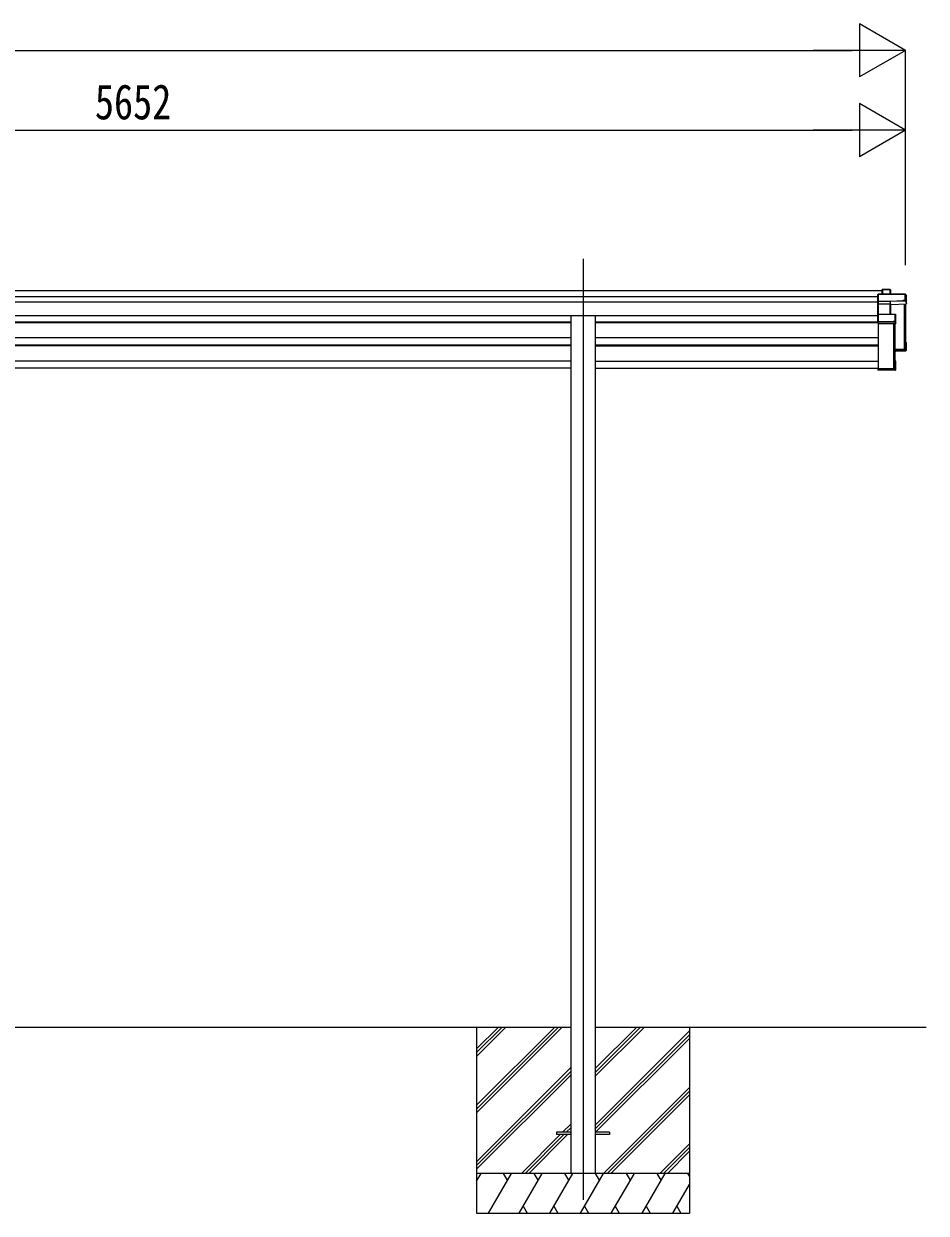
# Model space of a CAD drawing. Units: millimetres, scale not verified. Extents: x -16820 to 16820, y -11880 to 11880.
# Drawn here: x 2957 to 6349, y -8343 to -3869 of the extents above; entities that cross this region are included whole.
import ezdxf
from ezdxf.enums import TextEntityAlignment as Align

# ---------------------------------------------------------------- set-up
doc = ezdxf.new("R2010")
doc.units = ezdxf.units.MM
doc.header["$LTSCALE"] = 40
for name, color, linetype in [('0-3_YKK_12', 2, 'Continuous'), ('0-4_YKK_13', 4, 'Continuous'), ('0-5_YKK_A1', 4, 'Continuous'), ('0-6_YKK_D', 6, 'Continuous')]:
    doc.layers.add(name, color=color, linetype=linetype)
doc.styles.add('ＭＳ ゴシック', font='')
doc.styles.get('ＭＳ ゴシック').set_extended_font_data('MS Gothic')

msp = doc.modelspace()

# ---------------------------------------------------------------- linework, layer by layer
at = {"layer": '0-3_YKK_12'}
for p, q in [((5058.7, -4753.91), (5058.7, -5231.65)), ((5058.7, -5231.65), (5058.7, -8293.43))]:
    msp.add_line(p, q, dxfattribs=at)
at = {"layer": '0-4_YKK_13'}
for p, q in [((6182.8, -4869.42), (6183.66, -4868.48)), ((6182.8, -4886.17), (6182.8, -4869.42)), ((6183.66, -4886.17), (6183.66, -4868.48)), ((6183.8, -4868.37), (6213.36, -4868.37)), ((6213.36, -4868.82), (6213.36, -4868.37)), ((6213.8, -4868.62), (6215.55, -4871.61)), ((6213.86, -4868.87), (6213.86, -4886.17)), ((6215.61, -4871.85), (6213.86, -4868.87)), ((6215.61, -4886.17), (6215.61, -4871.85)), ((6167.66, -4886.29), (6166.8, -4887.22)), ((6166.8, -4912.64), (6166.8, -4887.22)), ((6167.67, -4913.36), (6166.8, -4912.64)), ((6166.8, -4922.15), (6166.8, -4912.64)), ((6167.8, -4886.62), (6167.8, -4913.01)), ((6269.83, -4886.62), (6167.8, -4886.62)), ((6167.8, -4913.01), (6214.29, -4913.01)), ((6167.8, -4913.55), (6167.8, -4922.9)), ((6214.3, -4913.55), (6167.8, -4913.55)), ((6167.96, -4886.17), (6269.83, -4886.17)), ((6214.29, -4913.01), (6262.3, -4910.92)), ((6262.3, -4911.46), (6214.3, -4913.55)), ((6214.3, -4913.55), (6214.3, -4913.55)), ((6214.3, -4922.92), (6214.3, -4913.55)), ((6262.3, -4910.92), (6262.3, -4911.46)), ((6269.83, -4886.62), (6269.83, -4886.17)), ((6269.83, -4908.5), (6269.83, -4886.62)), ((6270.27, -4886.42), (6274.68, -4893.96)), ((6270.33, -4908.55), (6270.79, -4909.34)), ((6270.79, -4912.34), (6270.79, -4909.34)), ((6270.79, -4912.34), (6274.74, -4922.84)), ((6274.74, -4922.84), (6274.74, -4894.21)), ((6167.94, -4923.09), (6166.8, -4922.15)), ((6166.8, -4962.95), (6166.8, -4922.15)), ((6167.67, -4962.05), (6166.8, -4962.95)), ((6166.8, -4989.92), (6166.8, -4962.95)), ((6167.8, -4922.9), (6213.83, -4922.9)), ((6167.8, -4923.45), (6167.8, -4961.93)), ((6167.8, -4961.93), (6232.26, -4961.93)), ((6167.8, -4962.38), (6167.8, -4990.28)), ((6213.83, -4922.9), (6213.83, -4923.45)), ((6214.33, -4923.53), (6214.33, -4961.93)), ((6215.2, -4925.83), (6214.33, -4923.53)), ((6214.81, -4923.04), (6215.7, -4925.41)), ((6215.23, -4961.93), (6215.23, -4925.72)), ((6215.7, -4925.41), (6274.74, -4922.84)), ((6232.26, -4961.93), (6232.26, -4962.38)), ((6232.55, -4962.02), (6234.52, -4963.43)), ((6234.73, -4995.64), (6234.73, -4963.83)), ((6167.67, -4990.64), (6166.8, -4989.92)), ((6166.8, -4995.3), (6166.8, -4989.92)), ((6166.81, -4995.3), (6166.8, -4995.3)), ((6167.8, -4996.14), (6166.81, -4995.3)), ((6167.8, -4990.28), (6224.73, -4990.28)), ((6167.8, -4990.83), (6167.8, -4996.14)), ((6224.73, -4990.83), (6167.8, -4990.83)), ((6167.8, -4996.14), (6234.23, -4996.14)), ((6224.73, -4987.77), (6232.26, -4987.77)), ((6224.73, -4990.28), (6224.73, -4987.77)), ((6224.73, -4990.28), (6224.73, -4990.83)), ((6224.73, -4992.08), (6224.73, -4990.83)), ((6232.72, -4992.08), (6224.73, -4992.08)), ((6234.23, -4996.14), (6232.72, -4992.08)), ((6232.76, -4987.82), (6233.22, -4988.61)), ((6233.22, -4991.58), (6233.22, -4988.61)), ((6233.22, -4991.58), (6234.73, -4995.64)), ((6230.81, -5096.83), (6272.3, -5095.02)), ((6273.8, -5096.45), (6230.81, -5098.32)), ((6270.79, -5100.44), (6262.3, -5100.81)), ((6267.96, -5091.74), (6267.96, -5095.21)), ((6270.79, -5100.44), (6274.74, -5097.45)), ((6270.8, -5068.34), (6274.28, -5068.34)), ((6270.8, -5068.45), (6274.6, -5068.45)), ((6270.8, -5069.21), (6273.8, -5069.21)), ((6270.8, -5073.26), (6272.3, -5070.7)), ((6270.8, -5070.7), (6272.3, -5070.7)), ((6272.3, -5095.02), (6272.3, -5070.7)), ((6273.8, -5069.21), (6274.63, -5068.48)), ((6273.8, -5069.21), (6273.8, -5096.45)), ((6274.74, -5097.45), (6274.74, -5068.81)), ((6234.23, -5137.94), (6230.8, -5137.94)), ((6230.8, -5138.78), (6233.78, -5138.78)), ((6232.28, -5140.28), (6230.8, -5140.28)), ((6262.3, -5101.14), (6230.81, -5102.51)), ((6232.28, -5168.21), (6232.28, -5140.28)), ((6262.3, -5101.14), (6234.73, -5102.34)), ((6234.73, -5170.25), (6234.73, -5138.44)), ((6262.3, -5100.81), (6262.3, -5101.14)), ((6166.8, -5163.39), (6168.8, -5163.39)), ((6166.8, -5163.39), (6166.8, -5163.84)), ((6166.8, -5163.84), (6166.8, -5169.71)), ((6166.8, -5163.84), (6168.8, -5163.84)), ((6167.67, -5172.02), (6166.8, -5171.13)), ((6233.78, -5169.71), (6166.81, -5169.71)), ((6167.8, -5170.74), (6166.81, -5169.71)), ((6167.8, -5170.74), (6234.23, -5170.74)), ((6167.8, -5172.15), (6167.8, -5170.74)), ((6224.73, -5172.15), (6167.8, -5172.15)), ((6224.73, -5172.15), (6167.8, -5172.15)), ((6168.8, -5163.84), (6168.8, -5163.39)), ((6168.8, -5163.84), (6168.8, -5168.21)), ((6168.8, -5168.21), (6232.28, -5168.21)), ((6224.73, -5171.82), (6224.73, -5172.15)), ((6232.72, -5171.82), (6224.73, -5171.82)), ((6224.73, -5172.15), (6224.73, -5172.15)), ((6230.39, -5167.47), (6230.39, -5168.21)), ((6234.23, -5170.74), (6232.72, -5171.82)), ((6234.52, -5170.65), (6233.02, -5171.72)), ((6234.59, -5170.59), (6233.78, -5169.71)), ((4958.7, -8038.93), (4958.7, -8047.93)), ((5013.7, -8038.93), (4958.7, -8038.93)), ((5013.7, -8047.93), (4958.7, -8047.93)), ((5158.7, -8038.93), (5103.7, -8038.93)), ((5158.7, -8047.93), (5103.7, -8047.93)), ((5158.7, -8038.93), (5158.7, -8047.93))]:
    msp.add_line(p, q, dxfattribs=at)
for points in [[(6213.36, -4886.17), (6213.36, -4868.82), (6184.01, -4868.82), (6184.01, -4886.17)], [(6262.3, -4910.92), (6262.3, -4908.5), (6269.83, -4908.5)], [(6270.79, -4912.34), (6262.3, -4912.71), (6262.3, -4911.46)], [(6274.74, -4894.21), (6270.33, -4886.67), (6270.33, -4908.55)], [(6213.83, -4961.93), (6213.83, -4923.45), (6167.8, -4923.45)], [(6232.26, -4987.77), (6232.26, -4962.38), (6167.8, -4962.38)], [(6214.3, -4922.92), (6214.3, -4922.93), (6214.3, -4922.93)], [(6234.73, -4963.83), (6232.76, -4962.43), (6232.76, -4987.82)], [(6230.81, -5099.36), (6274.74, -5097.45), (6274.74, -5097.45), (6273.8, -5096.45)], [(6234.59, -5138.06), (6233.78, -5138.78), (6233.78, -5169.71)], [(6166.81, -5169.71), (6166.8, -5169.71), (6166.8, -5171.13)]]:
    msp.add_lwpolyline(points, dxfattribs=at)
for centre, radius, start, end in [((6213.36, -4868.87), 0.5, 30.33313, 90), ((6213.48, -4870.22), 1.41, 74.15609, 94.61217), ((6213.37, -4868.87), 0.494, 359.98098, 30.32316), ((6269.83, -4886.67), 0.5, 30.33313, 90), ((6269.95, -4888.03), 1.41, 74.15609, 94.61217), ((6269.95, -4909.91), 1.41, 74.15609, 94.61217), ((6269.84, -4886.67), 0.494, 359.98098, 30.32316), ((6214.7, -4923.41), 0.63, 129.50604, 184.71108), ((6214.84, -4923.54), 0.502, 92.80646, 179.3843), ((6232.26, -4962.43), 0.5, 54.45407, 90), ((6232.38, -4963.79), 1.41, 74.15609, 94.61217), ((6232.26, -4962.43), 0.498, 0.1799, 54.43322), ((6232.38, -4989.18), 1.41, 74.15609, 94.61217)]:
    msp.add_arc(centre, radius, start, end, dxfattribs=at)
for centre, major_axis, ratio, start_param, end_param in [((6183.3, -4868.87), (-0.499, -0.499), 0.052408, 3.0892328, 3.8746309), ((6184.01, -4868.87), (-0.499, 0.499), 0.052408, 4.7647489, 5.550147), ((6215.14, -4871.9), (0.257, 0.444), 0.891995, 5.2871388, 6.0006), ((6167.3, -4886.67), (0.372, 0.372), 0.900404, 5.550147, 6.3355452), ((6168.01, -4886.67), (-0.372, 0.372), 0.900404, 5.4454273, 6.2308254), ((6167.3, -4913.06), (0.372, 0.372), 0.900404, 4.7952921, 5.550147), ((6167.3, -4913.06), (-0.498, 0.498), 0.083094, 3.2244958, 3.9793507), ((6214.29, -4913.06), (-0.011, 0.5), 0.002284, 3.307366, 4.8170591), ((6167.3, -4962.43), (0.5, 0.5), 0.02182, 6.2613687, 7.0162236), ((6167.3, -4962.43), (0.372, 0.372), 0.900404, 5.550147, 6.3050019), ((6168.3, -4923.4), (-0.498, 0.498), 0.083094, 0.0829031, 0.837758), ((6168.3, -4923.4), (0.372, 0.372), 0.900404, 1.6536995, 2.4085544), ((6213.83, -4923.07), (-1, 0), 0.165356, 4.2226982, 4.712389), ((6213.83, -4923.56), (-0.5, 0), 0.226184, 4.2102939, 4.712389), ((6213.83, -4923.58), (-0.5, -0.046), 0.224394, 3.1821146, 4.1897293), ((6213.81, -4923.09), (-1, -0.045), 0.165035, 4.1904357, 4.1933299), ((6213.81, -4923.09), (-1, -0.045), 0.165035, 3.1952984, 4.1904357), ((6215.7, -4925.83), (-0.495, -0.086), 0.832908, 4.5579552, 6.0814725), ((6234.25, -4963.85), (0.169, 0.473), 0.931403, 5.0793173, 5.862852), ((6167.3, -4990.34), (0.372, 0.372), 0.900404, 4.7952921, 5.550147), ((6167.3, -4990.34), (-0.498, 0.498), 0.083094, 3.2244958, 3.9793507), ((6232.72, -4991.58), (-0.479, 0.147), 0.993384, 1.8707271, 3.4377965), ((6234.25, -4995.72), (-0.498, -0.074), 0.830741, 1.394861, 2.1783957), ((6234.25, -4995.72), (0.289, 0.44), 0.847113, 4.5883003, 5.371835), ((6274.23, -5068.84), (-0.474, -0.272), 0.885613, 3.4570579, 4.242456), ((6274.27, -5068.77), (-0.491, 0.117), 0.873782, 4.1213673, 4.1933043), ((6274.27, -5068.76), (-0.257, 0.444), 0.891995, 4.1376391, 4.8511003), ((6234.25, -5138.36), (-0.498, 0.074), 0.830741, 4.1047896, 4.8883243), ((6234.25, -5138.36), (-0.289, 0.44), 0.847113, 4.052943, 4.8364777), ((6167.3, -5171.65), (-0.5, 0.5), 0.02182, 2.4085544, 3.1634093), ((6232.72, -5171.32), (-0.479, 0.147), 0.993384, 1.8707271, 2.4924516), ((6234.25, -5170.22), (0.255, 0.46), 0.938446, 3.6212269, 4.4047616), ((6234.25, -5170.22), (-0.169, 0.473), 0.931403, 3.561926, 4.3454607)]:
    msp.add_ellipse(centre, major_axis=major_axis, ratio=ratio, start_param=start_param, end_param=end_param, dxfattribs=at)
at = {"layer": '0-5_YKK_A1'}
for p, q in [((626.2, -4872.22), (6182.8, -4872.22)), ((626.2, -4895.1), (6166.8, -4895.1)), ((626.2, -4915.25), (6166.8, -4915.25)), ((6265.68, -4923.24), (6265.68, -5093.88)), ((6268.79, -4923.1), (6268.79, -5090.91)), ((6269.3, -4923.08), (6269.3, -5093.58)), ((6270.8, -4923.01), (6270.8, -5093.58)), ((626.2, -4966.46), (6166.8, -4966.46)), ((1803.9, -4992.37), (5013.5, -4992.37)), ((1803.92, -4990.78), (5013.52, -4990.78)), ((2960.8, -4990.78), (2960.8, -4992.37)), ((3132.66, -4990.78), (3132.66, -4992.37)), ((3140.8, -4990.78), (3140.8, -4992.37)), ((3312.66, -4990.78), (3312.66, -4992.37)), ((3320.8, -4990.78), (3320.8, -4992.37)), ((3492.66, -4990.78), (3492.66, -4992.37)), ((3500.8, -4990.78), (3500.8, -4992.37)), ((3672.66, -4990.78), (3672.66, -4992.37)), ((3680.8, -4990.78), (3680.8, -4992.37)), ((3852.66, -4990.78), (3852.66, -4992.37)), ((3860.8, -4990.78), (3860.8, -4992.37)), ((4032.66, -4990.78), (4032.66, -4992.37)), ((4040.8, -4990.78), (4040.8, -4992.37)), ((4212.66, -4990.78), (4212.66, -4992.37)), ((4220.8, -4990.78), (4220.8, -4992.37)), ((4392.66, -4990.78), (4392.66, -4992.37)), ((4400.8, -4990.78), (4400.8, -4992.37)), ((4572.66, -4990.78), (4572.66, -4992.37)), ((4580.8, -4990.78), (4580.8, -4992.37)), ((4752.66, -4990.78), (4752.66, -4992.37)), ((4760.8, -4990.78), (4760.8, -4992.37)), ((4932.66, -4990.78), (4932.66, -4992.37)), ((4940.8, -4990.78), (4940.8, -4992.37)), ((5013.5, -4966.46), (5013.5, -8193.43)), ((5103.9, -4966.46), (5103.9, -8193.43)), ((5103.9, -4992.37), (6166.8, -4992.37)), ((5103.92, -4990.78), (6166.8, -4990.78)), ((5112.66, -4990.78), (5112.66, -4992.37)), ((5120.8, -4990.78), (5120.8, -4992.37)), ((5292.66, -4990.78), (5292.66, -4992.37)), ((5300.8, -4990.78), (5300.8, -4992.37)), ((5472.66, -4990.78), (5472.66, -4992.37)), ((5480.8, -4990.78), (5480.8, -4992.37)), ((5652.66, -4990.78), (5652.66, -4992.37)), ((5660.8, -4990.78), (5660.8, -4992.37)), ((5832.66, -4990.78), (5832.66, -4992.37)), ((5840.8, -4990.78), (5840.8, -4992.37)), ((6012.66, -4990.78), (6012.66, -4992.37)), ((6020.8, -4990.78), (6020.8, -4992.37)), ((6169.31, -5167.47), (6169.31, -4996.14)), ((6225.68, -4996.14), (6225.68, -5167.47)), ((6229.3, -4996.14), (6229.3, -5167.18)), ((6230.8, -4996.14), (6230.8, -5167.18)), ((5013.5, -5051.15), (1803.9, -5050.93)), ((6169.3, -5051.15), (5103.9, -5051.15)), ((1803.89, -5077.39), (5013.5, -5077.39)), ((5013.5, -5080.1), (1803.9, -5080.1)), ((2960.8, -5077.39), (2960.8, -5080.1)), ((3132.66, -5077.39), (3132.66, -5080.1)), ((3140.8, -5077.39), (3140.8, -5080.1)), ((3312.66, -5077.39), (3312.66, -5080.1)), ((3320.8, -5077.39), (3320.8, -5080.1)), ((3492.66, -5077.39), (3492.66, -5080.1)), ((3500.8, -5077.39), (3500.8, -5080.1)), ((3672.66, -5077.39), (3672.66, -5080.1)), ((3680.8, -5077.39), (3680.8, -5080.1)), ((3852.66, -5077.39), (3852.66, -5080.1)), ((3860.8, -5077.39), (3860.8, -5080.1)), ((4032.66, -5077.39), (4032.66, -5080.1)), ((4040.8, -5077.39), (4040.8, -5080.1)), ((4212.66, -5077.39), (4212.66, -5080.1)), ((4220.8, -5077.39), (4220.8, -5080.1)), ((4392.66, -5077.39), (4392.66, -5080.1)), ((4400.8, -5077.39), (4400.8, -5080.1)), ((4572.66, -5077.39), (4572.66, -5080.1)), ((4580.8, -5077.39), (4580.8, -5080.1)), ((4752.66, -5077.39), (4752.66, -5080.1)), ((4760.8, -5077.39), (4760.8, -5080.1)), ((4932.66, -5077.39), (4932.66, -5080.1)), ((4940.8, -5077.39), (4940.8, -5080.1)), ((5103.9, -5077.39), (6169.3, -5077.39)), ((5103.9, -5080.1), (6169.3, -5080.1)), ((5112.66, -5077.39), (5112.66, -5080.1)), ((5120.8, -5077.39), (5120.8, -5080.1)), ((5292.66, -5077.39), (5292.66, -5080.1)), ((5300.8, -5077.39), (5300.8, -5080.1)), ((5472.66, -5077.39), (5472.66, -5080.1)), ((5480.8, -5077.39), (5480.8, -5080.1)), ((5652.66, -5077.39), (5652.66, -5080.1)), ((5660.8, -5077.39), (5660.8, -5080.1)), ((5832.66, -5077.39), (5832.66, -5080.1)), ((5840.8, -5077.39), (5840.8, -5080.1)), ((6012.66, -5077.39), (6012.66, -5080.1)), ((6020.8, -5077.39), (6020.8, -5080.1)), ((6265.68, -5093.88), (6230.81, -5093.88)), ((6265.68, -5093.88), (6230.81, -5093.88)), ((6268.79, -5090.91), (6265.89, -5093.79)), ((6270.5, -5093.88), (6269.6, -5093.88)), ((5013.5, -5138.67), (1803.9, -5138.67)), ((5103.9, -5138.67), (6169.3, -5138.67)), ((5013.5, -5164.74), (1803.9, -5164.76)), ((5103.9, -5164.75), (6166.8, -5164.76)), ((6168.8, -5164.75), (6169.31, -5164.75)), ((6225.68, -5167.47), (6169.31, -5167.47)), ((6228.79, -5164.5), (6225.89, -5167.39)), ((6230.5, -5167.47), (6229.6, -5167.47)), ((1803.7, -7643.43), (5013.7, -7643.43)), ((4658.7, -7643.43), (4658.7, -8343.43)), ((4658.7, -7937.4), (4952.68, -7643.43)), ((4658.7, -7951.55), (4966.83, -7643.43)), ((4658.7, -7965.69), (4980.97, -7643.43)), ((4658.7, -7725.27), (4740.55, -7643.43)), ((4658.7, -7739.41), (4754.69, -7643.43)), ((4658.7, -7753.56), (4768.83, -7643.43)), ((5103.7, -7829.06), (5289.34, -7643.43)), ((5103.7, -7814.92), (5275.19, -7643.43)), ((5103.7, -7800.77), (5261.05, -7643.43)), ((5103.7, -7643.43), (6348.74, -7643.43)), ((5458.7, -7643.43), (5458.7, -8343.43)), ((5103.7, -8012.9), (5458.7, -7657.91)), ((5103.7, -8027.05), (5458.7, -7672.05)), ((5105.97, -8038.93), (5458.7, -7686.19)), ((4658.7, -8149.54), (5013.7, -7794.54)), ((4658.7, -8163.68), (5013.7, -7808.68)), ((4658.7, -8177.82), (5013.7, -7822.82)), ((5135.31, -8193.43), (5458.7, -7870.04)), ((5149.45, -8193.43), (5458.7, -7884.18)), ((5163.6, -8193.43), (5458.7, -7898.32)), ((4981.45, -8038.93), (5013.7, -8006.67)), ((4826.95, -8193.43), (4972.45, -8047.93)), ((4841.09, -8193.43), (4986.59, -8047.93)), ((4855.23, -8193.43), (5000.73, -8047.93)), ((4995.59, -8038.93), (5013.7, -8020.81)), ((5009.73, -8038.93), (5013.7, -8034.95)), ((5347.44, -8193.43), (5458.7, -8082.17)), ((5361.59, -8193.43), (5458.7, -8096.31)), ((5375.73, -8193.43), (5458.7, -8110.45)), ((5458.7, -8193.43), (4658.7, -8193.43)), ((4658.7, -8222.37), (4675.41, -8193.43)), ((4660.41, -8219.41), (4658.7, -8216.45)), ((4703.25, -8343.43), (4789.85, -8193.43)), ((4774.85, -8219.41), (4759.85, -8193.43)), ((4818.72, -8343.43), (4905.32, -8193.43)), ((4890.32, -8219.41), (4875.32, -8193.43)), ((4934.19, -8343.43), (5020.79, -8193.43)), ((5005.79, -8219.41), (4990.79, -8193.43)), ((5049.66, -8343.43), (5136.26, -8193.43)), ((5121.26, -8219.41), (5106.26, -8193.43)), ((5165.13, -8343.43), (5251.73, -8193.43)), ((5236.73, -8219.41), (5221.73, -8193.43)), ((5280.6, -8343.43), (5367.2, -8193.43)), ((5352.2, -8219.41), (5337.2, -8193.43)), ((5458.7, -8203.87), (5452.67, -8193.43)), ((5396.07, -8343.43), (5458.7, -8234.94)), ((4833.72, -8317.45), (4848.72, -8343.43)), ((4949.19, -8317.45), (4964.19, -8343.43)), ((5064.66, -8317.45), (5079.66, -8343.43)), ((5180.13, -8317.45), (5195.13, -8343.43)), ((5295.6, -8317.45), (5310.6, -8343.43)), ((5411.07, -8317.45), (5426.07, -8343.43)), ((4658.7, -8343.43), (5458.7, -8343.43))]:
    msp.add_line(p, q, dxfattribs=at)
for centre, radius, start, end in [((6265.68, -5093.58), 0.301, 269.97302, 314.80486), ((6269, -5091.12), 0.3, 0.29363, 134.92849), ((6269.6, -5093.58), 0.299, 180.1578, 270.15693), ((6270.51, -5093.58), 0.299, 269.84307, 359.8422), ((6225.68, -5167.17), 0.301, 269.97302, 314.80486), ((6229, -5164.72), 0.3, 0.29363, 134.92849), ((6229.6, -5167.18), 0.299, 180.1578, 270.15693), ((6230.51, -5167.18), 0.299, 269.84307, 359.8422)]:
    msp.add_arc(centre, radius, start, end, dxfattribs=at)
at = {"layer": '0-6_YKK_D'}
for p, q in [((6270.7, -3969.3), (6097.5, -3869.3)), ((6097.5, -3869.3), (6097.5, -4069.3)), ((-4113.4, -3969.3), (6070.7, -3969.3)), ((6270.7, -3969.3), (5924.29, -3969.3)), ((6270.7, -3969.3), (6097.5, -4069.3)), ((6270.7, -4776.83), (6270.7, -3968.3)), ((6270.7, -4269.3), (6097.5, -4169.3)), ((6097.5, -4169.3), (6097.5, -4369.3)), ((818.7, -4269.3), (6070.7, -4269.3)), ((6270.7, -4269.3), (5924.29, -4269.3)), ((6270.7, -4269.3), (6097.5, -4369.3)), ((6270.7, -4777.83), (6270.7, -4268.3))]:
    msp.add_line(p, q, dxfattribs=at)

# ---------------------------------------------------------------- texts
at = {"layer": '0-6_YKK_D', "style": 'ＭＳ ゴシック', "width": 0.8}
msp.add_text('5652', height=132, dxfattribs=at).set_placement((3223.9, -4268.3), align=Align.BOTTOM_LEFT)

doc.saveas('drawing.dxf')
